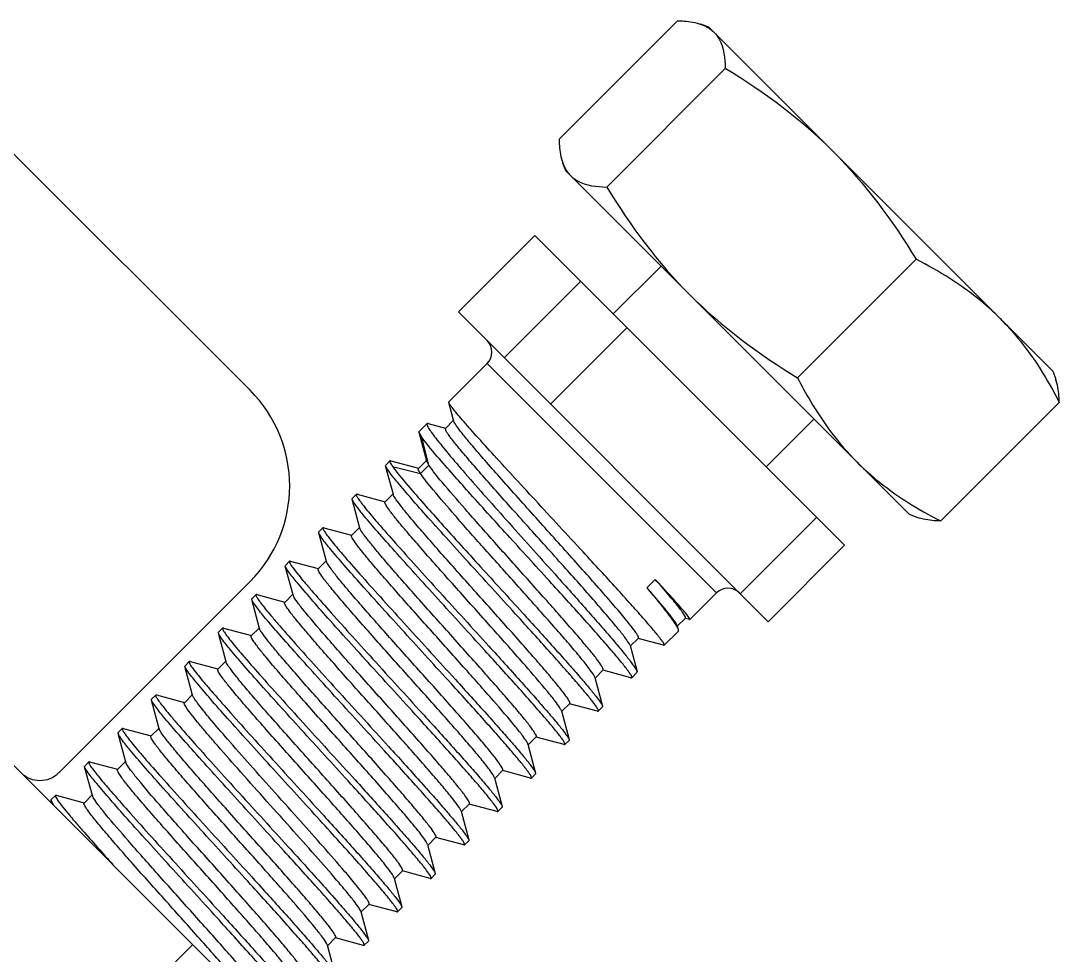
# Model space of a CAD drawing. Extents: x -409572 to -157272, y 600795 to 878326.
# Drawn here: x -401871.1 to -401674.7, y 807197 to 807373.7 of the extents above; entities that cross this region are included whole.
import ezdxf

# ---------------------------------------------------------------- set-up
doc = ezdxf.new("R2010")
doc.units = 0
doc.header["$LTSCALE"] = 1000
doc.header["$MEASUREMENT"] = 0
doc.layers.get('0').update_dxf_attribs({"linetype": 'CONTINUOUS'})

msp = doc.modelspace()

# ---------------------------------------------------------------- linework, layer by layer
for p, q in [((-401746.84, 807373.65), (-401769.25, 807351.24)), ((-401740.94, 807372.44), (-401742.42, 807372.98)), ((-401740.94, 807372.44), (-401675.88, 807307.39)), ((-401737.82, 807364.64), (-401760.24, 807342.22)), ((-401874.93, 807351.03), (-401827.68, 807303.78)), ((-401784.3, 807144.76), (-401989.53, 807349.99)), ((-401768.58, 807346.82), (-401768.04, 807345.34)), ((-401768.04, 807345.34), (-401702.99, 807280.28)), ((-401773.84, 807333.06), (-401788.3, 807318.61)), ((-401715.26, 807274.48), (-401773.84, 807333.06)), ((-401701.74, 807328.55), (-401724.15, 807306.14)), ((-401749.97, 807327.27), (-401759.01, 807318.23)), ((-401765.16, 807324.39), (-401779.62, 807309.93)), ((-401729.72, 807260.03), (-401788.3, 807318.61)), ((-401756.41, 807315.64), (-401770.87, 807301.18)), ((-401790.12, 807301.58), (-401782.86, 807308.83)), ((-401739.49, 807265.47), (-401782.86, 807308.83)), ((-401675.88, 807307.39), (-401675.34, 807305.91)), ((-401790.12, 807301.49), (-401790.12, 807301.58)), ((-401789.21, 807298.12), (-401790.12, 807301.49)), ((-401674.67, 807301.49), (-401697.09, 807279.07)), ((-401795.72, 807295.97), (-401794.21, 807297.48)), ((-401793.99, 807297.5), (-401794.21, 807297.48)), ((-401793.99, 807297.5), (-401790.74, 807296.63)), ((-401790.75, 807296.58), (-401789.21, 807298.12)), ((-401789.18, 807297.99), (-401789.21, 807298.12)), ((-401721.06, 807298.35), (-401730.09, 807289.32)), ((-401795.73, 807295.82), (-401795.72, 807295.97)), ((-401795.2, 807294.9), (-401795.73, 807295.82)), ((-401794.28, 807290.39), (-401795.73, 807295.82)), ((-401793.86, 807289.62), (-401795.2, 807294.9)), ((-401802.06, 807289.49), (-401802.05, 807289.64)), ((-401800.6, 807284.06), (-401802.06, 807289.49)), ((-401802.05, 807289.64), (-401801.26, 807290.43)), ((-401801.1, 807290.45), (-401801.26, 807290.43)), ((-401801.1, 807290.45), (-401795.83, 807289.04)), ((-401800.73, 807289.36), (-401795.45, 807288.04)), ((-401795.84, 807288.99), (-401794.31, 807290.52)), ((-401795.45, 807288.04), (-401793.86, 807289.62)), ((-401793.86, 807289.62), (-401794.28, 807290.39)), ((-401808.38, 807283.17), (-401808.37, 807283.32)), ((-401808.37, 807283.32), (-401807.58, 807284.11)), ((-401807.43, 807284.12), (-401807.58, 807284.11)), ((-401807.43, 807284.12), (-401802.15, 807282.71)), ((-401802.17, 807282.66), (-401800.63, 807284.19)), ((-401800.58, 807283.99), (-401800.6, 807284.06)), ((-401806.92, 807277.73), (-401808.38, 807283.17)), ((-401720.54, 807279.77), (-401735, 807265.31)), ((-401701.51, 807279.74), (-401702.99, 807280.28)), ((-401814.7, 807277), (-401813.91, 807277.78)), ((-401813.76, 807277.8), (-401813.91, 807277.78)), ((-401813.76, 807277.8), (-401808.48, 807276.39)), ((-401808.49, 807276.33), (-401806.96, 807277.87)), ((-401806.85, 807277.55), (-401806.92, 807277.73)), ((-401814.71, 807276.84), (-401814.7, 807277)), ((-401813.25, 807271.41), (-401814.71, 807276.84)), ((-401715.26, 807274.48), (-401729.72, 807260.03)), ((-401814.82, 807270.01), (-401813.28, 807271.54)), ((-401821.03, 807270.52), (-401821.02, 807270.67)), ((-401819.57, 807265.09), (-401821.03, 807270.52)), ((-401821.02, 807270.67), (-401820.23, 807271.46)), ((-401820.08, 807271.47), (-401820.23, 807271.46)), ((-401820.08, 807271.47), (-401814.8, 807270.07)), ((-401827.68, 807267.64), (-401863.82, 807231.5)), ((-401751.07, 807268.02), (-401752.65, 807266.44)), ((-401827.36, 807264.2), (-401827.34, 807264.35)), ((-401825.9, 807258.76), (-401827.36, 807264.2)), ((-401827.34, 807264.35), (-401826.56, 807265.14)), ((-401826.41, 807265.15), (-401826.56, 807265.14)), ((-401826.41, 807265.15), (-401821.13, 807263.74)), ((-401821.14, 807263.68), (-401819.61, 807265.22)), ((-401744.51, 807260.44), (-401739.49, 807265.47)), ((-401745.37, 807260.71), (-401746.91, 807259.17)), ((-401744.57, 807260.44), (-401745.38, 807260.66)), ((-401744.57, 807260.44), (-401744.51, 807260.44)), ((-401833.68, 807257.87), (-401833.67, 807258.02)), ((-401832.22, 807252.44), (-401833.68, 807257.87)), ((-401833.67, 807258.02), (-401832.88, 807258.81)), ((-401832.73, 807258.82), (-401832.88, 807258.81)), ((-401832.73, 807258.82), (-401827.45, 807257.42)), ((-401827.47, 807257.36), (-401825.93, 807258.89)), ((-401749.38, 807255.57), (-401746.75, 807258.2)), ((-401746.94, 807259.28), (-401746.73, 807258.49)), ((-401746.73, 807258.49), (-401746.75, 807258.2)), ((-401754.26, 807256.9), (-401755.79, 807255.37)), ((-401749.5, 807255.57), (-401754.27, 807256.85)), ((-401755.82, 807255.5), (-401755.88, 807255.65)), ((-401755.82, 807255.5), (-401754.52, 807250.6)), ((-401749.5, 807255.57), (-401749.38, 807255.57)), ((-401839.99, 807251.7), (-401839.21, 807252.49)), ((-401839.05, 807252.5), (-401839.21, 807252.49)), ((-401839.05, 807252.5), (-401833.77, 807251.09)), ((-401833.79, 807251.04), (-401832.26, 807252.57)), ((-401840, 807251.55), (-401839.99, 807251.7)), ((-401838.55, 807246.11), (-401840, 807251.55)), ((-401760.92, 807250.9), (-401762.46, 807249.37)), ((-401755.67, 807249.43), (-401760.94, 807250.84)), ((-401755.52, 807249.44), (-401754.54, 807250.42)), ((-401754.52, 807250.6), (-401754.54, 807250.42)), ((-401762.49, 807249.5), (-401761.04, 807244.05)), ((-401846.32, 807245.37), (-401845.53, 807246.16)), ((-401845.38, 807246.17), (-401845.53, 807246.16)), ((-401845.38, 807246.17), (-401840.1, 807244.77)), ((-401840.11, 807244.71), (-401838.58, 807246.24)), ((-401846.33, 807245.22), (-401846.32, 807245.37)), ((-401844.87, 807239.79), (-401846.33, 807245.22)), ((-401767.25, 807244.58), (-401768.78, 807243.04)), ((-401761.99, 807243.1), (-401767.26, 807244.52)), ((-401761.04, 807244.05), (-401761.05, 807243.9)), ((-401768.81, 807243.17), (-401767.37, 807237.73)), ((-401761.99, 807243.1), (-401761.84, 807243.11)), ((-401761.84, 807243.11), (-401761.05, 807243.9)), ((-401852.65, 807238.9), (-401852.64, 807239.05)), ((-401851.19, 807233.46), (-401852.65, 807238.9)), ((-401852.64, 807239.05), (-401851.85, 807239.84)), ((-401851.7, 807239.85), (-401851.85, 807239.84)), ((-401851.7, 807239.85), (-401846.42, 807238.44)), ((-401846.44, 807238.39), (-401844.91, 807239.92)), ((-401773.57, 807238.25), (-401775.1, 807236.72)), ((-401768.32, 807236.78), (-401773.59, 807238.19)), ((-401775.14, 807236.85), (-401773.69, 807231.4)), ((-401768.32, 807236.78), (-401768.17, 807236.79)), ((-401768.17, 807236.79), (-401767.38, 807237.58)), ((-401767.37, 807237.73), (-401767.38, 807237.58)), ((-401857.52, 807227.14), (-401858.98, 807232.57)), ((-401858.97, 807232.72), (-401858.18, 807233.51)), ((-401858.03, 807233.52), (-401858.18, 807233.51)), ((-401858.03, 807233.52), (-401852.75, 807232.12)), ((-401852.76, 807232.06), (-401851.23, 807233.59)), ((-401781.46, 807230.52), (-401780.02, 807225.08)), ((-401779.9, 807231.93), (-401781.43, 807230.39)), ((-401774.64, 807230.45), (-401779.91, 807231.87)), ((-401774.64, 807230.45), (-401774.49, 807230.47)), ((-401774.49, 807230.47), (-401773.7, 807231.25)), ((-401773.69, 807231.4), (-401773.7, 807231.25)), ((-401865.3, 807226.25), (-401865.29, 807226.4)), ((-401865.29, 807226.4), (-401864.5, 807227.19)), ((-401864.35, 807227.2), (-401864.5, 807227.19)), ((-401864.35, 807227.2), (-401859.07, 807225.79)), ((-401859.09, 807225.74), (-401857.55, 807227.27)), ((-401864.84, 807225.43), (-401865.3, 807226.25)), ((-401865.12, 807225.58), (-401865.3, 807226.25)), ((-401786.22, 807225.6), (-401787.75, 807224.07)), ((-401780.97, 807224.13), (-401786.24, 807225.54)), ((-401780.81, 807224.14), (-401780.03, 807224.93)), ((-401780.02, 807225.08), (-401780.03, 807224.93)), ((-401787.79, 807224.2), (-401787.84, 807224.34)), ((-401787.79, 807224.2), (-401786.34, 807218.76)), ((-401780.97, 807224.13), (-401780.81, 807224.14)), ((-401792.55, 807219.28), (-401794.08, 807217.74)), ((-401787.29, 807217.81), (-401792.56, 807219.22)), ((-401787.14, 807217.82), (-401786.35, 807218.61)), ((-401786.34, 807218.76), (-401786.35, 807218.61)), ((-401794.11, 807217.87), (-401792.66, 807212.43)), ((-401787.29, 807217.81), (-401787.14, 807217.82)), ((-401798.87, 807212.95), (-401800.4, 807211.42)), ((-401793.62, 807211.48), (-401798.88, 807212.9)), ((-401800.44, 807211.55), (-401798.99, 807206.11)), ((-401793.62, 807211.48), (-401793.46, 807211.49)), ((-401793.46, 807211.49), (-401792.67, 807212.28)), ((-401792.66, 807212.43), (-401792.67, 807212.28)), ((-401806.76, 807205.23), (-401805.31, 807199.78)), ((-401805.19, 807206.63), (-401806.73, 807205.1)), ((-401799.94, 807205.16), (-401805.21, 807206.57)), ((-401799.94, 807205.16), (-401799.79, 807205.17)), ((-401799.79, 807205.17), (-401799, 807205.96)), ((-401798.99, 807206.11), (-401799, 807205.96)), ((-401867.43, 807170.06), (-401838.51, 807198.97)), ((-401813.09, 807198.9), (-401811.64, 807193.46)), ((-401811.52, 807200.3), (-401813.05, 807198.77)), ((-401806.26, 807198.83), (-401811.53, 807200.25)), ((-401806.11, 807198.84), (-401805.32, 807199.63)), ((-401805.31, 807199.78), (-401805.32, 807199.63)), ((-401806.26, 807198.83), (-401806.11, 807198.84))]:
    msp.add_line(p, q)
for centre, radius, start, end in [((-401785.03, 807311), 3.07, 315, 45), ((-401845.75, 807285.71), 25.55, 315, 45), ((-401737.32, 807263.3), 3.07, 45, 135), ((-401867.44, 807235.12), 5.11, 225, 315), ((-401756.67, 807311.52), 137.19, 219.9326, 220.5204)]:
    msp.add_arc(centre, radius, start, end)
for points, knots in [([(-401746.84, 807373.65), (-401746.43, 807373.64), (-401744.93, 807373.58), (-401743.41, 807373.34), (-401742.38, 807372.96)], [0, 0, 0, 0, 0.270862, 1, 1, 1, 1]), ([(-401742.38, 807372.96), (-401742.15, 807372.88), (-401741.28, 807372.52), (-401740.48, 807371.98), (-401739.98, 807371.49)], [0, 0, 0, 0, 0.261173, 1, 1, 1, 1]), ([(-401739.98, 807371.49), (-401739.6, 807371.11), (-401738.13, 807369.12), (-401737.85, 807366.53), (-401737.82, 807364.64)], [0, 0, 0, 0, 0.22235, 1, 1, 1, 1]), ([(-401769.25, 807351.24), (-401769.24, 807350.83), (-401769.18, 807349.33), (-401768.94, 807347.81), (-401768.56, 807346.78)], [0, 0, 0, 0, 0.270862, 1, 1, 1, 1]), ([(-401768.56, 807346.78), (-401768.48, 807346.55), (-401768.12, 807345.68), (-401767.58, 807344.88), (-401767.09, 807344.38)], [0, 0, 0, 0, 0.261173, 1, 1, 1, 1]), ([(-401767.09, 807344.38), (-401766.71, 807344), (-401764.72, 807342.53), (-401762.13, 807342.25), (-401760.24, 807342.22)], [0, 0, 0, 0, 0.22235, 1, 1, 1, 1]), ([(-401685.86, 807317.37), (-401687, 807318.5), (-401691.81, 807322.88), (-401697.39, 807326.33), (-401701.74, 807328.55)], [0, 0, 0, 0, 0.248254, 1, 1, 1, 1]), ([(-401685.86, 807317.37), (-401684.72, 807316.23), (-401680.35, 807311.42), (-401676.89, 807305.83), (-401674.67, 807301.49)], [0, 0, 0, 0, 0.248254, 1, 1, 1, 1]), ([(-401724.15, 807306.14), (-401723.41, 807304.68), (-401720.3, 807298.98), (-401716.39, 807293.69), (-401712.97, 807290.26)], [0, 0, 0, 0, 0.25305, 1, 1, 1, 1]), ([(-401674.67, 807301.49), (-401674.68, 807301.89), (-401674.74, 807303.4), (-401674.98, 807304.91), (-401675.36, 807305.95)], [0, 0, 0, 0, 0.270862, 1, 1, 1, 1]), ([(-401764.7, 807273.21), (-401767.71, 807276.47), (-401772.18, 807281.29), (-401777.95, 807287.54), (-401781.81, 807291.75), (-401785.08, 807295.36), (-401787.34, 807297.91), (-401788.72, 807299.54), (-401789.42, 807300.41), (-401789.86, 807301.02), (-401790.09, 807301.35), (-401790.12, 807301.49)], [0, 0, 0, 0, 0.350119, 0.518183, 0.670792, 0.80069, 0.901712, 0.939847, 0.96911, 0.98919, 1, 1, 1, 1]), ([(-401794.21, 807297.48), (-401794.28, 807297.41), (-401794.18, 807297.05), (-401793.89, 807296.55), (-401793.32, 807295.71), (-401792.11, 807294.1), (-401789.97, 807291.5), (-401786.8, 807287.81), (-401782.95, 807283.44), (-401778.64, 807278.61), (-401774.1, 807273.55), (-401771.03, 807270.13), (-401769.5, 807268.41)], [0, 0, 0, 0, 0.00729, 0.023491, 0.049387, 0.084832, 0.182679, 0.312272, 0.467071, 0.639216, 0.819925, 1, 1, 1, 1]), ([(-401754.26, 807256.9), (-401754.21, 807256.95), (-401754.26, 807257.18), (-401754.44, 807257.51), (-401754.79, 807258.06), (-401755.56, 807259.1), (-401756.92, 807260.8), (-401758.98, 807263.23), (-401761.54, 807266.17), (-401764.48, 807269.49), (-401767.7, 807273.08), (-401772.17, 807278.06), (-401776.59, 807282.97), (-401780.76, 807287.66), (-401783.46, 807290.73), (-401785.7, 807293.34), (-401787.44, 807295.41), (-401788.53, 807296.89), (-401789.1, 807297.68), (-401789.18, 807297.99)], [0, 0, 0, 0, 0.003459, 0.010831, 0.022552, 0.038611, 0.0832, 0.143022, 0.215863, 0.299017, 0.389412, 0.483732, 0.670424, 0.756089, 0.83251, 0.897021, 0.947417, 0.982048, 1, 1, 1, 1]), ([(-401755.88, 807255.65), (-401756.05, 807256.02), (-401756.7, 807256.93), (-401757.98, 807258.58), (-401759.85, 807260.81), (-401763.23, 807264.74), (-401768.25, 807270.37), (-401773.59, 807276.3), (-401777.98, 807281.19), (-401781.09, 807284.67), (-401783.91, 807287.85), (-401786.33, 807290.64), (-401788.27, 807292.93), (-401789.54, 807294.53), (-401790.26, 807295.5), (-401790.58, 807296.01), (-401790.75, 807296.32), (-401790.79, 807296.54), (-401790.75, 807296.58)], [0, 0, 0, 0, 0.022597, 0.061854, 0.116478, 0.184513, 0.350625, 0.536644, 0.628982, 0.71656, 0.796358, 0.86566, 0.922145, 0.963971, 0.978972, 0.989897, 0.996763, 1, 1, 1, 1]), ([(-401770.66, 807267.26), (-401773.29, 807270.15), (-401778.42, 807275.78), (-401785.53, 807283.59), (-401791.09, 807289.89), (-401794.18, 807293.46), (-401795.2, 807294.9)], [0, 0, 0, 0, 0.317573, 0.617842, 0.85691, 1, 1, 1, 1]), ([(-401776.98, 807260.93), (-401779.94, 807264.18), (-401784.33, 807268.99), (-401790, 807275.24), (-401793.8, 807279.46), (-401797.03, 807283.1), (-401799.51, 807286), (-401801.06, 807287.9), (-401801.79, 807288.97), (-401802.02, 807289.34), (-401802.06, 807289.49)], [0, 0, 0, 0, 0.346732, 0.513455, 0.665275, 0.795127, 0.896989, 0.966206, 0.987594, 1, 1, 1, 1]), ([(-401801.26, 807290.43), (-401801.34, 807290.35), (-401801.07, 807289.87), (-401800.9, 807289.6), (-401800.73, 807289.36)], [0, 0, 0, 0, 0.284271, 1, 1, 1, 1]), ([(-401800.73, 807289.36), (-401799.72, 807287.92), (-401796.63, 807284.35), (-401791.07, 807278.05), (-401783.96, 807270.24), (-401778.83, 807264.62), (-401776.19, 807261.72)], [0, 0, 0, 0, 0.14309, 0.382158, 0.682427, 1, 1, 1, 1]), ([(-401760.92, 807250.9), (-401760.88, 807250.94), (-401760.91, 807251.14), (-401761.17, 807251.63), (-401761.87, 807252.65), (-401763.1, 807254.21), (-401764.83, 807256.29), (-401766.99, 807258.79), (-401769.51, 807261.67), (-401772.3, 807264.82), (-401776.3, 807269.29), (-401781.24, 807274.8), (-401786.65, 807280.87), (-401790.83, 807285.73), (-401793.12, 807288.49), (-401793.86, 807289.62)], [0, 0, 0, 0, 0.003229, 0.009818, 0.034461, 0.074131, 0.127679, 0.193435, 0.269313, 0.352894, 0.44151, 0.62244, 0.789143, 0.920497, 1, 1, 1, 1]), ([(-401712.97, 807290.26), (-401711.83, 807289.12), (-401707.02, 807284.75), (-401701.43, 807281.29), (-401697.09, 807279.07)], [0, 0, 0, 0, 0.248254, 1, 1, 1, 1]), ([(-401795.45, 807288.04), (-401795.58, 807288.24), (-401795.74, 807288.49), (-401795.92, 807288.91), (-401795.84, 807288.99)], [0, 0, 0, 0, 0.705651, 1, 1, 1, 1]), ([(-401762.49, 807249.5), (-401762.56, 807249.77), (-401763.03, 807250.45), (-401763.94, 807251.71), (-401765.36, 807253.45), (-401767.21, 807255.64), (-401769.45, 807258.22), (-401772.96, 807262.2), (-401777.71, 807267.52), (-401783.41, 807273.88), (-401788.58, 807279.69), (-401792.56, 807284.33), (-401794.74, 807286.96), (-401795.45, 807288.04)], [0, 0, 0, 0, 0.016663, 0.047692, 0.09239, 0.149487, 0.2173, 0.293813, 0.463619, 0.63876, 0.798451, 0.923769, 1, 1, 1, 1]), ([(-401807.58, 807284.11), (-401807.64, 807284.05), (-401807.5, 807283.7), (-401807.21, 807283.24), (-401806.61, 807282.41), (-401805.78, 807281.37), (-401804.7, 807280.06), (-401802.82, 807277.86), (-401799.97, 807274.63), (-401796.08, 807270.31), (-401791.74, 807265.51), (-401787.16, 807260.49), (-401784.06, 807257.09), (-401782.52, 807255.39)], [0, 0, 0, 0, 0.006655, 0.022604, 0.048376, 0.083764, 0.128363, 0.181623, 0.311335, 0.466328, 0.638709, 0.819671, 1, 1, 1, 1]), ([(-401767.25, 807244.58), (-401767.21, 807244.62), (-401767.24, 807244.84), (-401767.53, 807245.37), (-401768.32, 807246.49), (-401769.68, 807248.2), (-401771.59, 807250.48), (-401773.96, 807253.22), (-401776.71, 807256.34), (-401779.73, 807259.73), (-401783.96, 807264.46), (-401788.17, 807269.16), (-401792.18, 807273.67), (-401794.8, 807276.66), (-401797.01, 807279.24), (-401798.73, 807281.32), (-401799.87, 807282.83), (-401800.46, 807283.66), (-401800.58, 807283.99)], [0, 0, 0, 0, 0.003422, 0.010566, 0.037398, 0.080541, 0.138586, 0.209513, 0.290822, 0.379637, 0.472809, 0.658962, 0.745341, 0.823107, 0.88951, 0.942219, 0.979421, 1, 1, 1, 1]), ([(-401783.31, 807254.61), (-401786.26, 807257.86), (-401790.65, 807262.67), (-401796.33, 807268.91), (-401800.13, 807273.14), (-401803.35, 807276.78), (-401805.83, 807279.68), (-401807.38, 807281.57), (-401808.12, 807282.64), (-401808.34, 807283.02), (-401808.38, 807283.17)], [0, 0, 0, 0, 0.346732, 0.513452, 0.665274, 0.79513, 0.896993, 0.966207, 0.987594, 1, 1, 1, 1]), ([(-401769.1, 807243.74), (-401769.37, 807244.17), (-401770.13, 807245.2), (-401772.3, 807247.9), (-401776.1, 807252.28), (-401781.5, 807258.36), (-401786.48, 807263.92), (-401790.53, 807268.46), (-401793.38, 807271.66), (-401795.95, 807274.59), (-401798.16, 807277.15), (-401799.93, 807279.28), (-401801.2, 807280.87), (-401801.91, 807281.91), (-401802.18, 807282.41), (-401802.21, 807282.62), (-401802.17, 807282.66)], [0, 0, 0, 0, 0.029846, 0.074702, 0.203394, 0.369574, 0.551671, 0.641288, 0.726015, 0.803077, 0.869958, 0.924482, 0.964905, 0.990021, 0.99673, 1, 1, 1, 1]), ([(-401697.09, 807279.07), (-401697.49, 807279.08), (-401699, 807279.14), (-401700.51, 807279.38), (-401701.55, 807279.76)], [0, 0, 0, 0, 0.270862, 1, 1, 1, 1]), ([(-401813.91, 807277.78), (-401813.97, 807277.72), (-401813.82, 807277.38), (-401813.53, 807276.92), (-401812.93, 807276.09), (-401812.11, 807275.05), (-401811.02, 807273.74), (-401809.14, 807271.54), (-401806.3, 807268.31), (-401802.41, 807263.98), (-401798.06, 807259.19), (-401793.48, 807254.17), (-401790.39, 807250.77), (-401788.84, 807249.07)], [0, 0, 0, 0, 0.006651, 0.022595, 0.048362, 0.083745, 0.12834, 0.1816, 0.311315, 0.466314, 0.638697, 0.819663, 1, 1, 1, 1]), ([(-401773.57, 807238.25), (-401773.53, 807238.29), (-401773.56, 807238.51), (-401773.85, 807239.03), (-401774.61, 807240.13), (-401775.95, 807241.81), (-401777.82, 807244.05), (-401780.15, 807246.73), (-401782.85, 807249.8), (-401785.82, 807253.14), (-401790, 807257.82), (-401795.08, 807263.48), (-401799.84, 807268.85), (-401803.05, 807272.59), (-401804.83, 807274.72), (-401806.06, 807276.31), (-401806.69, 807277.19), (-401806.85, 807277.55)], [0, 0, 0, 0, 0.003379, 0.010396, 0.036736, 0.079099, 0.136135, 0.205904, 0.286001, 0.373651, 0.465813, 0.650831, 0.815583, 0.883085, 0.937444, 0.976819, 1, 1, 1, 1]), ([(-401789.63, 807248.28), (-401792.59, 807251.54), (-401796.98, 807256.34), (-401802.65, 807262.59), (-401806.45, 807266.81), (-401809.68, 807270.45), (-401812.16, 807273.35), (-401813.71, 807275.25), (-401814.44, 807276.32), (-401814.67, 807276.69), (-401814.71, 807276.84)], [0, 0, 0, 0, 0.346742, 0.513465, 0.665282, 0.795135, 0.896996, 0.966208, 0.987595, 1, 1, 1, 1]), ([(-401775.33, 807237.25), (-401775.56, 807237.66), (-401776.27, 807238.64), (-401778.36, 807241.27), (-401782.11, 807245.6), (-401787.5, 807251.68), (-401792.52, 807257.28), (-401796.63, 807261.87), (-401799.52, 807265.13), (-401802.14, 807268.11), (-401804.39, 807270.72), (-401806.2, 807272.89), (-401807.49, 807274.51), (-401808.23, 807275.57), (-401808.5, 807276.09), (-401808.53, 807276.29), (-401808.49, 807276.33)], [0, 0, 0, 0, 0.027356, 0.070178, 0.196347, 0.362014, 0.545205, 0.635768, 0.721577, 0.799762, 0.86771, 0.923162, 0.964301, 0.989868, 0.99669, 1, 1, 1, 1]), ([(-401749.38, 807255.57), (-401749.35, 807255.61), (-401749.4, 807255.8), (-401749.56, 807256.07), (-401749.87, 807256.53), (-401750.53, 807257.4), (-401751.73, 807258.85), (-401753.54, 807260.94), (-401755.83, 807263.5), (-401758.51, 807266.46), (-401761.51, 807269.75), (-401763.61, 807272.03), (-401764.7, 807273.21)], [0, 0, 0, 0, 0.006349, 0.020563, 0.043389, 0.074837, 0.162857, 0.282397, 0.430243, 0.602357, 0.794039, 1, 1, 1, 1]), ([(-401795.96, 807241.96), (-401798.91, 807245.21), (-401803.3, 807250.02), (-401808.97, 807256.26), (-401812.78, 807260.49), (-401816, 807264.13), (-401818.48, 807267.03), (-401820.03, 807268.92), (-401820.77, 807269.99), (-401820.99, 807270.37), (-401821.03, 807270.52)], [0, 0, 0, 0, 0.346729, 0.513452, 0.665273, 0.795127, 0.896989, 0.966206, 0.987594, 1, 1, 1, 1]), ([(-401820.23, 807271.46), (-401820.29, 807271.4), (-401820.15, 807271.05), (-401819.86, 807270.59), (-401819.26, 807269.76), (-401818.43, 807268.72), (-401817.34, 807267.41), (-401815.46, 807265.21), (-401812.62, 807261.98), (-401808.73, 807257.65), (-401804.38, 807252.86), (-401799.81, 807247.84), (-401796.71, 807244.44), (-401795.17, 807242.75)], [0, 0, 0, 0, 0.006667, 0.022629, 0.048411, 0.083806, 0.128409, 0.181673, 0.311386, 0.466369, 0.638735, 0.819685, 1, 1, 1, 1]), ([(-401781.57, 807230.79), (-401781.77, 807231.17), (-401782.43, 807232.09), (-401783.7, 807233.72), (-401785.51, 807235.89), (-401788.75, 807239.64), (-401793.51, 807245), (-401798.56, 807250.64), (-401802.72, 807255.28), (-401805.66, 807258.59), (-401808.33, 807261.63), (-401810.62, 807264.29), (-401812.47, 807266.5), (-401813.79, 807268.15), (-401814.55, 807269.23), (-401814.82, 807269.76), (-401814.86, 807269.97), (-401814.82, 807270.01)], [0, 0, 0, 0, 0.024821, 0.065556, 0.120941, 0.189123, 0.354243, 0.538544, 0.630075, 0.716999, 0.796339, 0.865388, 0.921797, 0.963675, 0.989709, 0.996648, 1, 1, 1, 1]), ([(-401779.9, 807231.93), (-401779.86, 807231.97), (-401779.89, 807232.18), (-401780.16, 807232.7), (-401780.91, 807233.77), (-401782.22, 807235.41), (-401784.05, 807237.61), (-401786.33, 807240.25), (-401788.99, 807243.27), (-401791.91, 807246.56), (-401796.05, 807251.18), (-401801.09, 807256.8), (-401805.85, 807262.16), (-401809.09, 807265.93), (-401810.92, 807268.11), (-401812.23, 807269.77), (-401812.9, 807270.71), (-401813.11, 807271.1)], [0, 0, 0, 0, 0.003336, 0.010233, 0.036096, 0.077704, 0.133763, 0.202409, 0.281328, 0.367844, 0.459022, 0.642919, 0.808241, 0.876802, 0.932761, 0.974256, 1, 1, 1, 1]), ([(-401769.5, 807268.41), (-401767.56, 807266.24), (-401764.76, 807263.11), (-401761.26, 807259.12), (-401759.07, 807256.59), (-401757.28, 807254.45), (-401755.91, 807252.76), (-401755.04, 807251.54), (-401754.59, 807250.87), (-401754.52, 807250.6)], [0, 0, 0, 0, 0.375078, 0.540028, 0.684568, 0.805261, 0.899295, 0.964563, 1, 1, 1, 1]), ([(-401744.51, 807260.44), (-401744.47, 807260.49), (-401744.65, 807260.75), (-401744.88, 807261.11), (-401745.44, 807261.78), (-401746.16, 807262.62), (-401747.11, 807263.7), (-401748.76, 807265.53), (-401750.11, 807266.99), (-401751.07, 807268.02)], [0, 0, 0, 0, 0.018878, 0.068916, 0.150826, 0.263937, 0.407062, 0.578714, 1, 1, 1, 1]), ([(-401745.37, 807260.71), (-401745.32, 807260.76), (-401745.41, 807261.04), (-401745.64, 807261.41), (-401746.08, 807262.06), (-401747.04, 807263.3), (-401748.73, 807265.33), (-401750.21, 807267.04), (-401751.07, 807268.02)], [0, 0, 0, 0, 0.022497, 0.073733, 0.155945, 0.268763, 0.581618, 1, 1, 1, 1]), ([(-401755.52, 807249.44), (-401755.48, 807249.48), (-401755.52, 807249.68), (-401755.67, 807249.96), (-401755.97, 807250.42), (-401756.63, 807251.31), (-401757.8, 807252.78), (-401759.6, 807254.89), (-401761.86, 807257.48), (-401764.51, 807260.46), (-401767.49, 807263.77), (-401769.58, 807266.07), (-401770.66, 807267.26)], [0, 0, 0, 0, 0.006771, 0.021181, 0.04412, 0.075632, 0.16369, 0.283183, 0.430908, 0.602844, 0.794296, 1, 1, 1, 1]), ([(-401752.65, 807266.44), (-401751.85, 807265.48), (-401750.43, 807263.76), (-401748.61, 807261.46), (-401747.42, 807259.79), (-401746.83, 807258.86), (-401746.73, 807258.49)], [0, 0, 0, 0, 0.376713, 0.674345, 0.883812, 1, 1, 1, 1]), ([(-401746.94, 807259.28), (-401747.02, 807259.59), (-401747.61, 807260.38), (-401748.72, 807261.87), (-401750.5, 807263.96), (-401751.87, 807265.55), (-401752.65, 807266.44)], [0, 0, 0, 0, 0.105343, 0.311665, 0.613119, 1, 1, 1, 1]), ([(-401802.28, 807235.63), (-401805.24, 807238.89), (-401809.63, 807243.69), (-401815.3, 807249.94), (-401819.1, 807254.16), (-401822.33, 807257.81), (-401824.8, 807260.7), (-401826.36, 807262.6), (-401827.09, 807263.67), (-401827.31, 807264.04), (-401827.36, 807264.2)], [0, 0, 0, 0, 0.346736, 0.513457, 0.665278, 0.795134, 0.896995, 0.966207, 0.987595, 1, 1, 1, 1]), ([(-401826.56, 807265.14), (-401826.62, 807265.08), (-401826.47, 807264.73), (-401826.18, 807264.27), (-401825.58, 807263.44), (-401824.76, 807262.4), (-401823.67, 807261.09), (-401821.79, 807258.89), (-401818.94, 807255.66), (-401815.06, 807251.33), (-401810.71, 807246.54), (-401806.13, 807241.52), (-401803.04, 807238.12), (-401801.49, 807236.42)], [0, 0, 0, 0, 0.006649, 0.022593, 0.04836, 0.083744, 0.12834, 0.181598, 0.311311, 0.466309, 0.638695, 0.819663, 1, 1, 1, 1]), ([(-401787.84, 807224.34), (-401787.99, 807224.69), (-401788.6, 807225.55), (-401789.8, 807227.12), (-401791.56, 807229.23), (-401794.76, 807232.95), (-401799.52, 807238.33), (-401804.61, 807244), (-401808.81, 807248.7), (-401811.8, 807252.06), (-401814.51, 807255.14), (-401816.85, 807257.85), (-401818.74, 807260.1), (-401820.09, 807261.79), (-401820.86, 807262.9), (-401821.15, 807263.43), (-401821.18, 807263.64), (-401821.14, 807263.68)], [0, 0, 0, 0, 0.022244, 0.060839, 0.114606, 0.181715, 0.346252, 0.531679, 0.624204, 0.712272, 0.792803, 0.862987, 0.920385, 0.963027, 0.989543, 0.996606, 1, 1, 1, 1]), ([(-401819.35, 807264.62), (-401819.38, 807264.67), (-401819.46, 807264.82), (-401819.54, 807264.97), (-401819.57, 807265.09)], [0, 0, 0, 0, 0.314049, 1, 1, 1, 1]), ([(-401786.22, 807225.6), (-401786.18, 807225.64), (-401786.21, 807225.85), (-401786.48, 807226.36), (-401787.21, 807227.41), (-401788.49, 807229.02), (-401790.28, 807231.18), (-401792.52, 807233.77), (-401795.13, 807236.73), (-401798, 807239.97), (-401802.09, 807244.54), (-401807.1, 807250.12), (-401812.49, 807256.21), (-401816.26, 807260.56), (-401818.38, 807263.22), (-401819.11, 807264.21), (-401819.35, 807264.62)], [0, 0, 0, 0, 0.003295, 0.010076, 0.035478, 0.076355, 0.131468, 0.199026, 0.276801, 0.362215, 0.452433, 0.635226, 0.801083, 0.928174, 0.971737, 1, 1, 1, 1]), ([(-401776.19, 807261.72), (-401774.22, 807259.55), (-401771.39, 807256.42), (-401767.83, 807252.44), (-401765.62, 807249.92), (-401763.81, 807247.8), (-401762.43, 807246.13), (-401761.56, 807244.95), (-401761.11, 807244.31), (-401761.04, 807244.05)], [0, 0, 0, 0, 0.377471, 0.543197, 0.688119, 0.808734, 0.902176, 0.966298, 1, 1, 1, 1]), ([(-401761.84, 807243.11), (-401761.8, 807243.15), (-401761.84, 807243.35), (-401762.11, 807243.84), (-401762.84, 807244.87), (-401764.12, 807246.44), (-401765.92, 807248.57), (-401768.18, 807251.15), (-401770.84, 807254.13), (-401773.81, 807257.44), (-401775.9, 807259.74), (-401776.98, 807260.93)], [0, 0, 0, 0, 0.006752, 0.02114, 0.075534, 0.163574, 0.283062, 0.430797, 0.602759, 0.794252, 1, 1, 1, 1]), ([(-401808.61, 807229.31), (-401811.56, 807232.56), (-401815.95, 807237.37), (-401821.62, 807243.61), (-401825.43, 807247.84), (-401828.65, 807251.48), (-401831.13, 807254.38), (-401832.68, 807256.27), (-401833.42, 807257.34), (-401833.64, 807257.72), (-401833.68, 807257.87)], [0, 0, 0, 0, 0.346741, 0.513465, 0.665282, 0.795133, 0.896994, 0.966208, 0.987595, 1, 1, 1, 1]), ([(-401832.88, 807258.81), (-401832.94, 807258.75), (-401832.79, 807258.4), (-401832.51, 807257.94), (-401831.91, 807257.12), (-401831.08, 807256.07), (-401829.99, 807254.76), (-401828.11, 807252.56), (-401825.27, 807249.34), (-401821.38, 807245.01), (-401817.03, 807240.22), (-401812.46, 807235.19), (-401809.36, 807231.8), (-401807.82, 807230.1)], [0, 0, 0, 0, 0.006656, 0.022605, 0.048376, 0.083762, 0.128359, 0.181619, 0.311334, 0.466329, 0.638707, 0.819669, 1, 1, 1, 1]), ([(-401792.55, 807219.28), (-401792.5, 807219.32), (-401792.54, 807219.54), (-401792.83, 807220.08), (-401793.63, 807221.22), (-401795.02, 807222.95), (-401796.96, 807225.26), (-401799.36, 807228.04), (-401802.14, 807231.19), (-401805.19, 807234.62), (-401809.46, 807239.39), (-401813.69, 807244.11), (-401817.71, 807248.64), (-401820.32, 807251.62), (-401822.49, 807254.17), (-401824.18, 807256.2), (-401825.26, 807257.66), (-401825.81, 807258.45), (-401825.9, 807258.76)], [0, 0, 0, 0, 0.003453, 0.010691, 0.037881, 0.081592, 0.14037, 0.212138, 0.294327, 0.383985, 0.477885, 0.664852, 0.751185, 0.82854, 0.894141, 0.945651, 0.981282, 1, 1, 1, 1]), ([(-401794.11, 807217.87), (-401794.2, 807218.19), (-401794.75, 807218.97), (-401795.82, 807220.43), (-401797.51, 807222.46), (-401799.69, 807225.02), (-401802.3, 807228), (-401806.31, 807232.53), (-401810.55, 807237.25), (-401814.81, 807242.01), (-401817.86, 807245.44), (-401820.65, 807248.6), (-401823.05, 807251.37), (-401824.99, 807253.68), (-401826.38, 807255.42), (-401827.18, 807256.55), (-401827.47, 807257.1), (-401827.51, 807257.32), (-401827.47, 807257.36)], [0, 0, 0, 0, 0.01868, 0.054278, 0.105764, 0.171349, 0.248696, 0.335028, 0.522011, 0.615926, 0.705601, 0.787809, 0.859594, 0.918387, 0.96211, 0.989307, 0.996546, 1, 1, 1, 1]), ([(-401768.17, 807236.79), (-401768.13, 807236.83), (-401768.17, 807237.03), (-401768.32, 807237.31), (-401768.62, 807237.77), (-401769.27, 807238.67), (-401770.45, 807240.13), (-401772.25, 807242.24), (-401774.51, 807244.83), (-401777.16, 807247.81), (-401780.14, 807251.12), (-401782.23, 807253.42), (-401783.31, 807254.61)], [0, 0, 0, 0, 0.006766, 0.021171, 0.044105, 0.075616, 0.163673, 0.283167, 0.430893, 0.602828, 0.794287, 1, 1, 1, 1]), ([(-401782.52, 807255.39), (-401780.55, 807253.23), (-401777.71, 807250.1), (-401774.16, 807246.11), (-401771.95, 807243.59), (-401770.14, 807241.48), (-401768.75, 807239.81), (-401767.88, 807238.62), (-401767.43, 807237.98), (-401767.37, 807237.73)], [0, 0, 0, 0, 0.377475, 0.543201, 0.68812, 0.808733, 0.902175, 0.966298, 1, 1, 1, 1]), ([(-401839.21, 807252.49), (-401839.27, 807252.43), (-401839.12, 807252.08), (-401838.83, 807251.62), (-401838.23, 807250.79), (-401837.4, 807249.75), (-401836.32, 807248.44), (-401834.44, 807246.24), (-401831.59, 807243.01), (-401827.71, 807238.68), (-401823.36, 807233.89), (-401818.78, 807228.87), (-401815.68, 807225.47), (-401814.14, 807223.77)], [0, 0, 0, 0, 0.006666, 0.022627, 0.048408, 0.083802, 0.128406, 0.181669, 0.311381, 0.466364, 0.638732, 0.819683, 1, 1, 1, 1]), ([(-401798.87, 807212.95), (-401798.83, 807213), (-401798.86, 807213.22), (-401799.16, 807213.76), (-401799.96, 807214.9), (-401801.34, 807216.63), (-401803.28, 807218.94), (-401805.69, 807221.71), (-401808.47, 807224.87), (-401811.52, 807228.29), (-401815.79, 807233.06), (-401820.02, 807237.78), (-401824.03, 807242.31), (-401826.64, 807245.29), (-401828.82, 807247.84), (-401830.51, 807249.88), (-401831.58, 807251.34), (-401832.14, 807252.12), (-401832.22, 807252.44)], [0, 0, 0, 0, 0.003453, 0.010691, 0.03788, 0.081592, 0.14037, 0.212137, 0.294327, 0.383985, 0.477885, 0.664852, 0.751185, 0.82854, 0.894141, 0.945652, 0.981282, 1, 1, 1, 1]), ([(-401814.93, 807222.98), (-401817.89, 807226.24), (-401822.28, 807231.04), (-401827.95, 807237.29), (-401831.75, 807241.52), (-401834.98, 807245.16), (-401837.45, 807248.05), (-401839, 807249.95), (-401839.74, 807251.02), (-401839.96, 807251.39), (-401840, 807251.55)], [0, 0, 0, 0, 0.346729, 0.51345, 0.665272, 0.795127, 0.896989, 0.966206, 0.987594, 1, 1, 1, 1]), ([(-401800.44, 807211.55), (-401800.52, 807211.86), (-401801.08, 807212.65), (-401802.15, 807214.11), (-401803.84, 807216.14), (-401806.01, 807218.69), (-401808.62, 807221.67), (-401812.64, 807226.2), (-401816.87, 807230.92), (-401821.14, 807235.69), (-401824.19, 807239.12), (-401826.97, 807242.27), (-401829.37, 807245.05), (-401831.31, 807247.36), (-401832.7, 807249.09), (-401833.5, 807250.23), (-401833.79, 807250.77), (-401833.83, 807250.99), (-401833.79, 807251.04)], [0, 0, 0, 0, 0.01868, 0.054279, 0.105765, 0.171349, 0.248696, 0.335028, 0.522011, 0.615926, 0.705601, 0.787809, 0.859593, 0.918386, 0.962109, 0.989307, 0.996546, 1, 1, 1, 1]), ([(-401774.49, 807230.47), (-401774.45, 807230.5), (-401774.49, 807230.7), (-401774.65, 807230.98), (-401774.94, 807231.45), (-401775.6, 807232.34), (-401776.77, 807233.8), (-401778.57, 807235.92), (-401780.83, 807238.5), (-401783.49, 807241.49), (-401786.46, 807244.79), (-401788.55, 807247.09), (-401789.63, 807248.28)], [0, 0, 0, 0, 0.006767, 0.021173, 0.044108, 0.075618, 0.163672, 0.283161, 0.430888, 0.602828, 0.79429, 1, 1, 1, 1]), ([(-401788.84, 807249.07), (-401786.87, 807246.9), (-401784.04, 807243.77), (-401780.48, 807239.79), (-401778.27, 807237.27), (-401776.46, 807235.15), (-401775.08, 807233.48), (-401774.21, 807232.3), (-401773.76, 807231.66), (-401773.69, 807231.4)], [0, 0, 0, 0, 0.377469, 0.54319, 0.688109, 0.808726, 0.902172, 0.966298, 1, 1, 1, 1]), ([(-401755.67, 807249.43), (-401755.64, 807249.42), (-401755.59, 807249.41), (-401755.53, 807249.42), (-401755.52, 807249.44)], [0, 0, 0, 0, 0.601135, 1, 1, 1, 1]), ([(-401845.53, 807246.16), (-401845.59, 807246.1), (-401845.44, 807245.76), (-401845.16, 807245.29), (-401844.56, 807244.47), (-401843.73, 807243.43), (-401842.64, 807242.12), (-401840.76, 807239.92), (-401837.92, 807236.69), (-401834.03, 807232.36), (-401829.68, 807227.57), (-401825.11, 807222.55), (-401822.01, 807219.15), (-401820.47, 807217.45)], [0, 0, 0, 0, 0.006647, 0.022588, 0.048354, 0.083736, 0.128331, 0.181588, 0.311302, 0.466302, 0.63869, 0.81966, 1, 1, 1, 1]), ([(-401809.75, 807212.76), (-401812.48, 807215.96), (-401816.9, 807220.91), (-401822.91, 807227.62), (-401827.54, 807232.8), (-401831.69, 807237.5), (-401834.68, 807240.96), (-401836.56, 807243.24), (-401837.54, 807244.49), (-401838.18, 807245.4), (-401838.49, 807245.91), (-401838.55, 807246.11)], [0, 0, 0, 0, 0.286554, 0.451144, 0.612857, 0.758908, 0.877771, 0.923988, 0.960141, 0.985576, 1, 1, 1, 1]), ([(-401821.25, 807216.66), (-401824.21, 807219.91), (-401828.6, 807224.72), (-401834.27, 807230.96), (-401838.07, 807235.19), (-401841.3, 807238.83), (-401843.78, 807241.73), (-401845.33, 807243.62), (-401846.07, 807244.69), (-401846.29, 807245.07), (-401846.33, 807245.22)], [0, 0, 0, 0, 0.346739, 0.513462, 0.665282, 0.795137, 0.896997, 0.966208, 0.987595, 1, 1, 1, 1]), ([(-401811.33, 807211.18), (-401812.65, 807212.72), (-401815.55, 807216.04), (-401820.17, 807221.23), (-401825.08, 807226.71), (-401829.85, 807232.04), (-401833.52, 807236.2), (-401836.04, 807239.13), (-401837.54, 807240.92), (-401838.7, 807242.36), (-401839.56, 807243.51), (-401839.96, 807244.15), (-401840.2, 807244.63), (-401840.11, 807244.71)], [0, 0, 0, 0, 0.137738, 0.299104, 0.470269, 0.636529, 0.783614, 0.845932, 0.898929, 0.941483, 0.972724, 0.99211, 1, 1, 1, 1]), ([(-401795.17, 807242.75), (-401793.2, 807240.58), (-401790.36, 807237.45), (-401786.81, 807233.46), (-401784.59, 807230.95), (-401782.79, 807228.83), (-401781.4, 807227.16), (-401780.53, 807225.97), (-401780.08, 807225.33), (-401780.02, 807225.08)], [0, 0, 0, 0, 0.377473, 0.543199, 0.688121, 0.808735, 0.902176, 0.966298, 1, 1, 1, 1]), ([(-401768.81, 807243.17), (-401768.82, 807243.21), (-401768.9, 807243.41), (-401769.01, 807243.59), (-401769.1, 807243.74)], [0, 0, 0, 0, 0.179935, 1, 1, 1, 1]), ([(-401780.81, 807224.14), (-401780.78, 807224.18), (-401780.82, 807224.38), (-401781.08, 807224.86), (-401781.82, 807225.89), (-401783.09, 807227.47), (-401784.89, 807229.59), (-401787.15, 807232.18), (-401789.81, 807235.16), (-401792.79, 807238.47), (-401794.87, 807240.77), (-401795.96, 807241.96)], [0, 0, 0, 0, 0.006751, 0.021138, 0.075529, 0.16357, 0.28306, 0.430795, 0.602757, 0.794251, 1, 1, 1, 1]), ([(-401827.58, 807210.33), (-401830.54, 807213.59), (-401834.93, 807218.4), (-401840.6, 807224.64), (-401844.4, 807228.87), (-401847.62, 807232.51), (-401850.1, 807235.4), (-401851.65, 807237.3), (-401852.39, 807238.37), (-401852.61, 807238.75), (-401852.65, 807238.9)], [0, 0, 0, 0, 0.346736, 0.51346, 0.665278, 0.795129, 0.896991, 0.966207, 0.987594, 1, 1, 1, 1]), ([(-401851.85, 807239.84), (-401851.91, 807239.78), (-401851.77, 807239.43), (-401851.48, 807238.97), (-401850.88, 807238.14), (-401850.05, 807237.1), (-401848.97, 807235.79), (-401847.09, 807233.59), (-401844.24, 807230.36), (-401840.35, 807226.03), (-401836.01, 807221.24), (-401831.43, 807216.22), (-401828.33, 807212.82), (-401826.79, 807211.12)], [0, 0, 0, 0, 0.00666, 0.022615, 0.04839, 0.083779, 0.128378, 0.18164, 0.311353, 0.466345, 0.638718, 0.819676, 1, 1, 1, 1]), ([(-401813.25, 807199.27), (-401813.47, 807199.67), (-401814.17, 807200.63), (-401816.23, 807203.24), (-401819.97, 807207.56), (-401825.36, 807213.64), (-401830.39, 807219.25), (-401834.51, 807223.85), (-401837.42, 807227.12), (-401840.05, 807230.12), (-401842.32, 807232.74), (-401844.14, 807234.92), (-401845.43, 807236.55), (-401846.18, 807237.62), (-401846.45, 807238.14), (-401846.48, 807238.35), (-401846.44, 807238.39)], [0, 0, 0, 0, 0.026671, 0.06893, 0.194398, 0.35992, 0.543412, 0.634236, 0.720346, 0.798842, 0.867086, 0.922795, 0.964133, 0.989825, 0.996679, 1, 1, 1, 1]), ([(-401811.52, 807200.3), (-401811.48, 807200.34), (-401811.51, 807200.56), (-401811.79, 807201.08), (-401812.55, 807202.17), (-401813.88, 807203.84), (-401815.74, 807206.07), (-401818.06, 807208.74), (-401820.74, 807211.8), (-401823.7, 807215.12), (-401827.87, 807219.79), (-401832.94, 807225.44), (-401837.7, 807230.81), (-401840.92, 807234.55), (-401842.72, 807236.7), (-401843.97, 807238.3), (-401844.61, 807239.2), (-401844.79, 807239.57)], [0, 0, 0, 0, 0.003367, 0.010351, 0.036559, 0.078715, 0.135482, 0.204942, 0.284715, 0.372053, 0.463946, 0.648657, 0.813568, 0.881362, 0.93616, 0.976118, 1, 1, 1, 1]), ([(-401801.49, 807236.42), (-401799.52, 807234.25), (-401796.69, 807231.13), (-401793.13, 807227.14), (-401790.92, 807224.62), (-401789.11, 807222.5), (-401787.72, 807220.83), (-401786.85, 807219.65), (-401786.41, 807219.01), (-401786.34, 807218.76)], [0, 0, 0, 0, 0.377472, 0.543198, 0.688116, 0.80873, 0.902174, 0.966298, 1, 1, 1, 1]), ([(-401775.14, 807236.85), (-401775.15, 807236.88), (-401775.19, 807237.02), (-401775.27, 807237.15), (-401775.33, 807237.25)], [0, 0, 0, 0, 0.191347, 1, 1, 1, 1]), ([(-401787.14, 807217.82), (-401787.1, 807217.85), (-401787.14, 807218.05), (-401787.3, 807218.34), (-401787.59, 807218.8), (-401788.25, 807219.69), (-401789.42, 807221.15), (-401791.22, 807223.27), (-401793.48, 807225.85), (-401796.14, 807228.84), (-401799.11, 807232.14), (-401801.2, 807234.44), (-401802.28, 807235.63)], [0, 0, 0, 0, 0.006771, 0.021182, 0.044122, 0.075636, 0.163698, 0.283193, 0.430917, 0.602849, 0.794297, 1, 1, 1, 1]), ([(-401858.98, 807232.57), (-401858.99, 807232.6), (-401859, 807232.65), (-401858.98, 807232.71), (-401858.97, 807232.72)], [0, 0, 0, 0, 0.601161, 1, 1, 1, 1]), ([(-401833.9, 807204.01), (-401836.86, 807207.26), (-401841.25, 807212.07), (-401846.92, 807218.32), (-401850.72, 807222.54), (-401853.95, 807226.18), (-401856.43, 807229.08), (-401857.98, 807230.97), (-401858.72, 807232.05), (-401858.94, 807232.42), (-401858.98, 807232.57)], [0, 0, 0, 0, 0.346729, 0.513449, 0.665271, 0.795127, 0.896991, 0.966206, 0.987594, 1, 1, 1, 1]), ([(-401858.18, 807233.51), (-401858.24, 807233.45), (-401858.09, 807233.11), (-401857.81, 807232.64), (-401857.21, 807231.82), (-401856.38, 807230.78), (-401855.29, 807229.47), (-401853.41, 807227.27), (-401850.57, 807224.04), (-401846.68, 807219.71), (-401842.33, 807214.92), (-401837.76, 807209.9), (-401834.66, 807206.5), (-401833.11, 807204.8)], [0, 0, 0, 0, 0.006659, 0.022614, 0.048389, 0.08378, 0.128381, 0.181643, 0.311354, 0.466343, 0.638718, 0.819677, 1, 1, 1, 1]), ([(-401851.04, 807233.11), (-401851.06, 807233.15), (-401851.12, 807233.26), (-401851.17, 807233.38), (-401851.19, 807233.46)], [0, 0, 0, 0, 0.304789, 1, 1, 1, 1]), ([(-401817.84, 807193.98), (-401817.8, 807194.02), (-401817.83, 807194.23), (-401818.11, 807194.75), (-401818.85, 807195.81), (-401820.15, 807197.45), (-401821.97, 807199.63), (-401824.24, 807202.26), (-401826.88, 807205.26), (-401829.79, 807208.54), (-401833.91, 807213.15), (-401838.95, 807218.76), (-401844.34, 807224.84), (-401848.07, 807229.16), (-401850.13, 807231.76), (-401850.82, 807232.72), (-401851.04, 807233.11)], [0, 0, 0, 0, 0.003325, 0.01019, 0.035926, 0.077333, 0.133131, 0.201479, 0.280083, 0.366297, 0.457211, 0.640807, 0.806278, 0.931503, 0.973566, 1, 1, 1, 1]), ([(-401819.5, 807192.8), (-401819.68, 807193.18), (-401820.33, 807194.08), (-401821.59, 807195.7), (-401823.38, 807197.85), (-401826.61, 807201.59), (-401831.37, 807206.96), (-401836.43, 807212.61), (-401840.6, 807217.27), (-401843.55, 807220.59), (-401846.24, 807223.64), (-401848.55, 807226.31), (-401850.41, 807228.53), (-401851.73, 807230.19), (-401852.49, 807231.28), (-401852.77, 807231.81), (-401852.8, 807232.02), (-401852.76, 807232.06)], [0, 0, 0, 0, 0.024124, 0.064282, 0.119231, 0.187126, 0.352091, 0.536696, 0.628496, 0.715727, 0.795388, 0.864742, 0.921417, 0.963501, 0.989664, 0.996637, 1, 1, 1, 1]), ([(-401793.46, 807211.49), (-401793.43, 807211.53), (-401793.47, 807211.73), (-401793.73, 807212.21), (-401794.47, 807213.24), (-401795.74, 807214.82), (-401797.54, 807216.95), (-401799.8, 807219.53), (-401802.46, 807222.51), (-401805.44, 807225.82), (-401807.52, 807228.12), (-401808.61, 807229.31)], [0, 0, 0, 0, 0.006762, 0.021162, 0.075574, 0.163623, 0.283112, 0.430844, 0.602794, 0.794271, 1, 1, 1, 1]), ([(-401807.82, 807230.1), (-401805.85, 807227.93), (-401803.01, 807224.8), (-401799.45, 807220.81), (-401797.24, 807218.3), (-401795.43, 807216.18), (-401794.05, 807214.51), (-401793.18, 807213.32), (-401792.73, 807212.68), (-401792.66, 807212.43)], [0, 0, 0, 0, 0.377469, 0.543192, 0.688113, 0.80873, 0.902174, 0.966298, 1, 1, 1, 1]), ([(-401864.5, 807227.19), (-401864.59, 807227.11), (-401864.31, 807226.62), (-401863.91, 807225.98), (-401862.99, 807224.81), (-401862.29, 807223.95), (-401861.87, 807223.46)], [0, 0, 0, 0, 0.075429, 0.266547, 0.576308, 1, 1, 1, 1]), ([(-401857.27, 807226.63), (-401857.3, 807226.68), (-401857.4, 807226.85), (-401857.49, 807227.02), (-401857.52, 807227.14)], [0, 0, 0, 0, 0.3172, 1, 1, 1, 1]), ([(-401824.17, 807187.66), (-401824.13, 807187.69), (-401824.16, 807187.9), (-401824.42, 807188.41), (-401825.15, 807189.45), (-401826.42, 807191.06), (-401828.21, 807193.2), (-401830.43, 807195.78), (-401833.02, 807198.73), (-401835.89, 807201.95), (-401839.96, 807206.51), (-401844.96, 807212.08), (-401850.35, 807218.16), (-401854.13, 807222.53), (-401856.28, 807225.2), (-401857.02, 807226.21), (-401857.27, 807226.63)], [0, 0, 0, 0, 0.003284, 0.010034, 0.035314, 0.075996, 0.130857, 0.198124, 0.275593, 0.360713, 0.450674, 0.633169, 0.799165, 0.926943, 0.97106, 1, 1, 1, 1]), ([(-401825.77, 807186.36), (-401825.91, 807186.7), (-401826.51, 807187.55), (-401827.68, 807189.09), (-401829.43, 807191.19), (-401832.62, 807194.91), (-401837.38, 807200.29), (-401842.48, 807205.97), (-401846.69, 807210.68), (-401849.69, 807214.05), (-401852.42, 807217.15), (-401854.78, 807219.87), (-401856.67, 807222.14), (-401858.03, 807223.83), (-401858.81, 807224.95), (-401859.09, 807225.48), (-401859.13, 807225.7), (-401859.09, 807225.74)], [0, 0, 0, 0, 0.021536, 0.05954, 0.112858, 0.179669, 0.34404, 0.529776, 0.622575, 0.71096, 0.791822, 0.86232, 0.919992, 0.962847, 0.989497, 0.996594, 1, 1, 1, 1]), ([(-401805.34, 807212.3), (-401806.03, 807213.09), (-401809.2, 807216.67), (-401812.42, 807220.22), (-401814.93, 807222.98)], [0, 0, 0, 0, 0.218874, 1, 1, 1, 1]), ([(-401814.14, 807223.77), (-401812.17, 807221.6), (-401809.34, 807218.48), (-401805.78, 807214.49), (-401803.57, 807211.97), (-401801.76, 807209.85), (-401800.37, 807208.19), (-401799.5, 807207), (-401799.06, 807206.36), (-401798.99, 807206.11)], [0, 0, 0, 0, 0.377477, 0.543204, 0.688124, 0.808736, 0.902176, 0.966298, 1, 1, 1, 1]), ([(-401860.97, 807222.38), (-401860.46, 807221.79), (-401858.04, 807219), (-401855.57, 807216.24), (-401853.62, 807214.08)], [0, 0, 0, 0, 0.210449, 1, 1, 1, 1]), ([(-401806.11, 807198.84), (-401806.08, 807198.88), (-401806.11, 807199.08), (-401806.27, 807199.36), (-401806.57, 807199.83), (-401807.22, 807200.72), (-401808.4, 807202.18), (-401810.19, 807204.29), (-401812.45, 807206.88), (-401815.11, 807209.86), (-401818.09, 807213.17), (-401820.17, 807215.47), (-401821.25, 807216.66)], [0, 0, 0, 0, 0.006773, 0.021185, 0.044127, 0.075642, 0.163704, 0.283198, 0.430922, 0.602854, 0.7943, 1, 1, 1, 1]), ([(-401820.47, 807217.45), (-401819.58, 807216.47), (-401816.36, 807212.93), (-401813.16, 807209.37), (-401810.88, 807206.77)], [0, 0, 0, 0, 0.276498, 1, 1, 1, 1]), ([(-401805.19, 807206.63), (-401805.15, 807206.67), (-401805.19, 807206.91), (-401805.38, 807207.24), (-401805.72, 807207.78), (-401806.48, 807208.82), (-401807.84, 807210.52), (-401809.05, 807211.94), (-401809.75, 807212.76)], [0, 0, 0, 0, 0.024283, 0.075823, 0.157761, 0.269998, 0.581723, 1, 1, 1, 1]), ([(-401826.79, 807211.12), (-401824.82, 807208.95), (-401821.99, 807205.83), (-401818.43, 807201.84), (-401816.22, 807199.32), (-401814.41, 807197.2), (-401813.02, 807195.54), (-401812.15, 807194.35), (-401811.7, 807193.71), (-401811.64, 807193.46)], [0, 0, 0, 0, 0.377469, 0.543195, 0.688116, 0.808732, 0.902176, 0.966298, 1, 1, 1, 1]), ([(-401806.76, 807205.23), (-401806.83, 807205.5), (-401807.29, 807206.18), (-401808.19, 807207.42), (-401809.61, 807209.15), (-401810.7, 807210.45), (-401811.33, 807211.18)], [0, 0, 0, 0, 0.111624, 0.319177, 0.618128, 1, 1, 1, 1]), ([(-401799.79, 807205.17), (-401799.74, 807205.22), (-401799.82, 807205.48), (-401800.04, 807205.85), (-401800.48, 807206.48), (-401801.41, 807207.69), (-401803.05, 807209.67), (-401804.5, 807211.35), (-401805.34, 807212.3)], [0, 0, 0, 0, 0.022321, 0.073184, 0.154936, 0.267332, 0.580036, 1, 1, 1, 1]), ([(-401812.44, 807192.52), (-401812.4, 807192.56), (-401812.44, 807192.76), (-401812.71, 807193.24), (-401813.44, 807194.27), (-401814.72, 807195.85), (-401816.52, 807197.97), (-401818.78, 807200.55), (-401821.43, 807203.54), (-401824.41, 807206.84), (-401826.5, 807209.14), (-401827.58, 807210.33)], [0, 0, 0, 0, 0.006757, 0.02115, 0.075552, 0.163596, 0.283084, 0.430818, 0.602774, 0.79426, 1, 1, 1, 1]), ([(-401810.88, 807206.77), (-401810.12, 807205.9), (-401808.77, 807204.34), (-401807.04, 807202.3), (-401805.96, 807200.85), (-401805.39, 807200.08), (-401805.31, 807199.78)], [0, 0, 0, 0, 0.388135, 0.689507, 0.895141, 1, 1, 1, 1]), ([(-401833.11, 807204.8), (-401831.14, 807202.63), (-401828.31, 807199.5), (-401824.75, 807195.51), (-401822.54, 807193), (-401820.73, 807190.88), (-401819.35, 807189.21), (-401818.48, 807188.03), (-401818.03, 807187.39), (-401817.96, 807187.13)], [0, 0, 0, 0, 0.377477, 0.543203, 0.688123, 0.808735, 0.902175, 0.966298, 1, 1, 1, 1]), ([(-401818.76, 807186.19), (-401818.72, 807186.23), (-401818.76, 807186.43), (-401819.03, 807186.92), (-401819.77, 807187.95), (-401821.04, 807189.52), (-401822.84, 807191.65), (-401825.1, 807194.23), (-401827.76, 807197.21), (-401830.74, 807200.52), (-401832.82, 807202.82), (-401833.9, 807204.01)], [0, 0, 0, 0, 0.006762, 0.021161, 0.075573, 0.163627, 0.283122, 0.430853, 0.602799, 0.794272, 1, 1, 1, 1]), ([(-401813.09, 807198.9), (-401813.09, 807198.93), (-401813.14, 807199.05), (-401813.2, 807199.17), (-401813.25, 807199.27)], [0, 0, 0, 0, 0.194818, 1, 1, 1, 1])]:
    msp.add_open_spline(points, degree=3, knots=knots)
for points in [[(-401717.44, 807348.94), (-401723.5, 807355), (-401730.5, 807360.17), (-401737.82, 807364.64)], [(-401717.44, 807348.94), (-401711.37, 807342.88), (-401706.2, 807335.88), (-401701.74, 807328.55)], [(-401760.24, 807342.22), (-401755.77, 807334.9), (-401750.6, 807327.9), (-401744.54, 807321.84)], [(-401744.54, 807321.84), (-401738.48, 807315.77), (-401731.48, 807310.6), (-401724.15, 807306.14)], [(-401813.11, 807271.1), (-401813.17, 807271.2), (-401813.22, 807271.3), (-401813.25, 807271.41)], [(-401844.79, 807239.57), (-401844.82, 807239.64), (-401844.85, 807239.71), (-401844.87, 807239.79)], [(-401781.46, 807230.52), (-401781.49, 807230.62), (-401781.53, 807230.7), (-401781.57, 807230.79)]]:
    msp.add_open_spline(points, degree=3)

doc.saveas('drawing.dxf')
